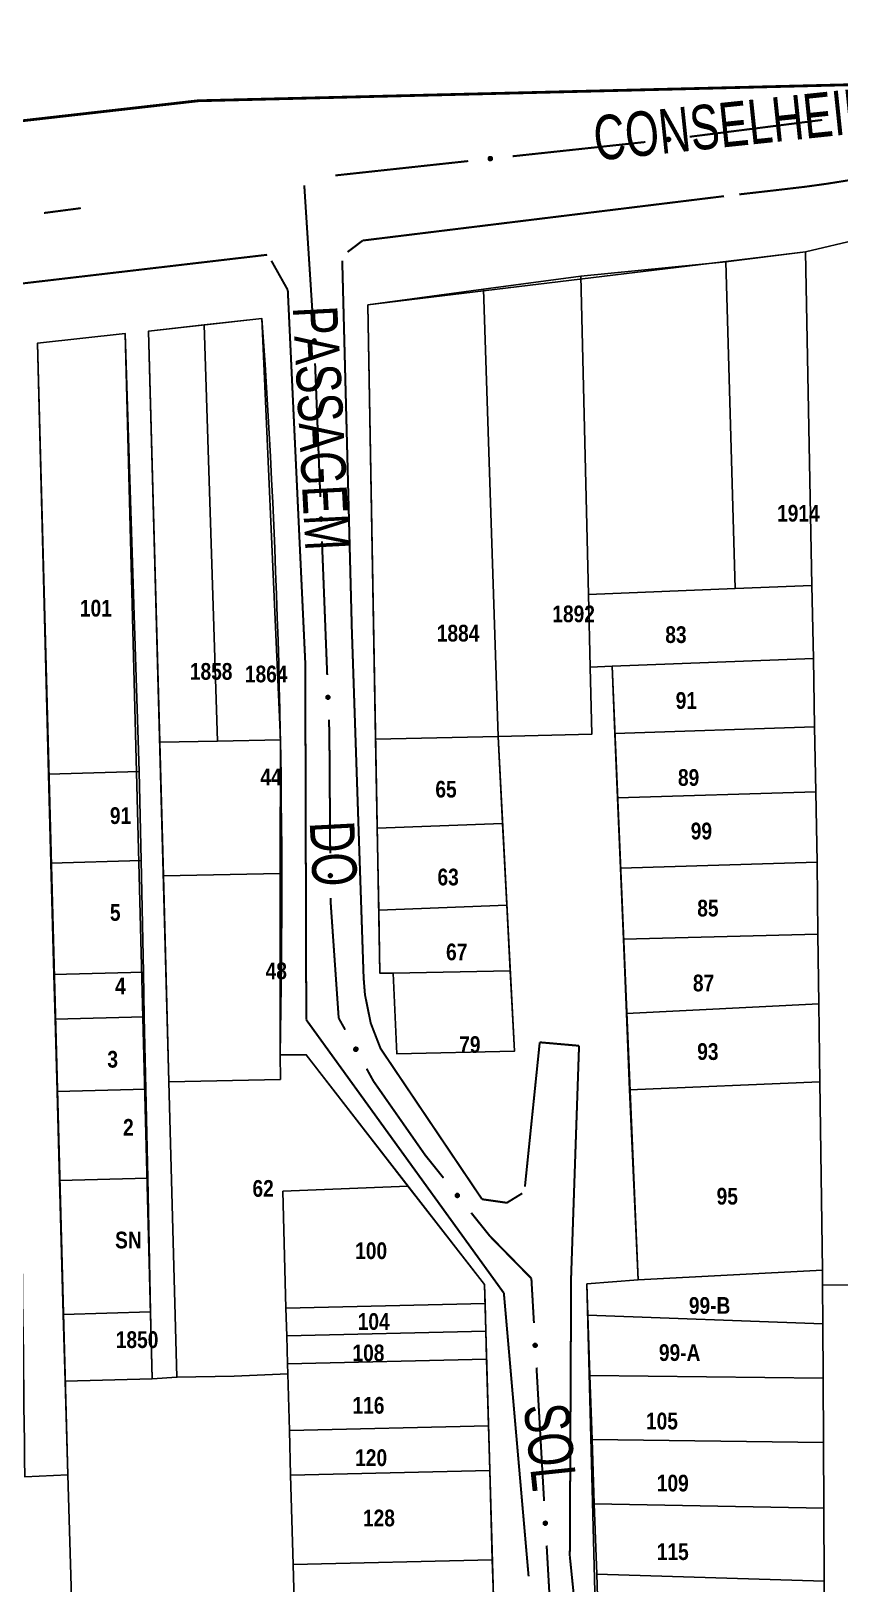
# Model space of a CAD drawing. Extents: x 201676 to 203188, y 4837754 to 4839005.
# Drawn here: x 202053.8 to 202126.4, y 4838859.2 to 4838998.5 of the extents above; entities that cross this region are included whole.
import ezdxf
from ezdxf.enums import TextEntityAlignment as Align

# ---------------------------------------------------------------- set-up
doc = ezdxf.new("R2010")
doc.units = 0
doc.header["$LTSCALE"] = 1.5
doc.header["$MEASUREMENT"] = 0
for name, color, linetype in [('CD-MALHA-LOTES', 40, 'CONTINUOUS'), ('LM-LIM-SETOR-FISCAL', 7, 'CONTINUOUS'), ('RU-QUADRAS', 210, 'CONTINUOUS'), ('SV-EIXO-RUA-PAV', 20, 'CONTINUOUS'), ('SV-RUA-PAVIM-S-GUIA-C-GUIA', 7, 'CONTINUOUS'), ('SV-TXT-RUA-PAV-S-GUIA-C-GUIA', 7, 'CONTINUOUS'), ('Th_NmrPort', 7, 'CONTINUOUS')]:
    doc.layers.add(name, color=color, linetype=linetype)
doc.styles.add('ARIAL', font='ARIAL.TTF')
doc.styles.get("Standard").update_dxf_attribs({"font": 'swisscbo.ttf'})
doc.linetypes.add('Limite', pattern='A,20,-3,[130,ltypeshp.shx,S=6.35,R=0,X=0,Y=0],-3,20', length=46)

msp = doc.modelspace()

# ---------------------------------------------------------------- linework, layer by layer
at = {"layer": 'CD-MALHA-LOTES', "linetype": 'Continuous', "flags": 128}
for points in [[(202128.11, 4838979.86), (202123.29, 4838978.73)], [(202123.29, 4838978.73), (202116.12, 4838977.83)], [(202123.86, 4838948.79), (202123.29, 4838978.73)], [(202116.12, 4838977.83), (202103.12, 4838976.56)], [(202116.98, 4838948.52), (202116.12, 4838977.83)], [(202103.12, 4838976.56), (202094.37, 4838975.38)], [(202103.81, 4838947.99), (202103.12, 4838976.56)], [(202094.37, 4838975.38), (202083.99, 4838973.98)], [(202095.68, 4838935.24), (202094.37, 4838975.38)], [(202083.99, 4838973.98), (202084.69, 4838935)], [(202064.31, 4838971.63), (202069.3, 4838972.18)], [(202065.31, 4838934.74), (202064.31, 4838971.63)], [(202069.3, 4838972.18), (202074.48, 4838972.75)], [(202070.5, 4838934.84), (202069.3, 4838972.18)], [(202074.48, 4838972.75), (202076.14, 4838934.96)], [(202054.32, 4838970.53), (202062.21, 4838971.4)], [(202055.32, 4838931.88), (202054.32, 4838970.53)], [(202062.21, 4838971.4), (202063.46, 4838932.11)], [(202103.81, 4838947.99), (202116.98, 4838948.52)], [(202103.96, 4838941.47), (202103.81, 4838947.99)], [(202123.86, 4838948.79), (202116.98, 4838948.52)], [(202123.99, 4838942.26), (202123.86, 4838948.79)], [(202105.92, 4838941.55), (202123.99, 4838942.26)], [(202124.1, 4838936.12), (202123.99, 4838942.26)], [(202103.96, 4838941.47), (202105.92, 4838941.55)], [(202104.11, 4838935.47), (202103.96, 4838941.47)], [(202105.92, 4838941.55), (202106.17, 4838935.52)], [(202084.69, 4838935), (202095.68, 4838935.24)], [(202095.68, 4838935.24), (202104.11, 4838935.47)], [(202096.09, 4838927.43), (202095.68, 4838935.24)], [(202106.17, 4838935.52), (202124.1, 4838936.12)], [(202106.17, 4838935.52), (202106.41, 4838929.76)], [(202124.22, 4838930.27), (202124.1, 4838936.12)], [(202065.31, 4838934.74), (202070.5, 4838934.84)], [(202065.63, 4838922.74), (202065.31, 4838934.74)], [(202076.14, 4838934.96), (202070.5, 4838934.84)], [(202076.14, 4838934.96), (202076.13, 4838922.96)], [(202084.69, 4838935), (202084.83, 4838927.03)], [(202055.32, 4838931.88), (202063.46, 4838932.11)], [(202055.54, 4838923.88), (202055.32, 4838931.88)], [(202063.46, 4838932.11), (202063.63, 4838924.11)], [(202106.41, 4838929.76), (202124.22, 4838930.27)], [(202106.41, 4838929.76), (202106.67, 4838923.43)], [(202124.34, 4838923.96), (202124.22, 4838930.27)], [(202084.83, 4838927.03), (202096.09, 4838927.43)], [(202084.83, 4838927.03), (202084.96, 4838919.67)], [(202096.47, 4838920.13), (202096.09, 4838927.43)], [(202055.54, 4838923.88), (202063.63, 4838924.11)], [(202063.63, 4838924.11), (202063.84, 4838914.11)], [(202055.81, 4838913.89), (202055.54, 4838923.88)], [(202065.63, 4838922.74), (202076.13, 4838922.96)], [(202066.13, 4838904.25), (202065.63, 4838922.74)], [(202076.13, 4838922.96), (202076.11, 4838906.68)], [(202106.67, 4838923.43), (202124.34, 4838923.96)], [(202106.67, 4838923.43), (202106.93, 4838917.07)], [(202124.4, 4838917.5), (202124.34, 4838923.96)], [(202084.96, 4838919.67), (202096.47, 4838920.13)], [(202096.78, 4838914.23), (202096.47, 4838920.13)], [(202084.96, 4838919.67), (202085.07, 4838914.01)], [(202106.93, 4838917.07), (202124.4, 4838917.5)], [(202124.48, 4838911.26), (202124.4, 4838917.5)], [(202106.93, 4838917.07), (202107.2, 4838910.41)], [(202055.81, 4838913.89), (202063.84, 4838914.11)], [(202055.92, 4838909.89), (202055.81, 4838913.89)], [(202063.84, 4838914.11), (202063.92, 4838910.11)], [(202085.07, 4838914.01), (202086.25, 4838914)], [(202086.25, 4838914), (202096.78, 4838914.23)], [(202086.25, 4838914), (202086.58, 4838906.78)], [(202097.16, 4838907.03), (202096.78, 4838914.23)], [(202107.2, 4838910.41), (202124.48, 4838911.26)], [(202107.2, 4838910.41), (202107.48, 4838903.56)], [(202124.58, 4838904.27), (202124.48, 4838911.26)], [(202055.92, 4838909.89), (202063.92, 4838910.11)], [(202056.1, 4838903.39), (202055.92, 4838909.89)], [(202063.92, 4838910.11), (202064.06, 4838903.61)], [(202076.11, 4838906.68), (202078.46, 4838906.69)], [(202076.14, 4838904.46), (202076.11, 4838906.68)], [(202078.46, 4838906.69), (202087.59, 4838894.91)], [(202086.58, 4838906.78), (202097.16, 4838907.03)], [(202056.1, 4838903.39), (202064.06, 4838903.61)], [(202056.31, 4838895.4), (202056.1, 4838903.39)], [(202064.06, 4838903.61), (202064.23, 4838895.61)], [(202066.13, 4838904.25), (202076.14, 4838904.46)], [(202066.85, 4838877.76), (202066.13, 4838904.25)], [(202107.48, 4838903.56), (202124.58, 4838904.27)], [(202107.48, 4838903.56), (202108.27, 4838886.5)], [(202124.81, 4838887.37), (202124.58, 4838904.27)], [(202056.31, 4838895.4), (202064.23, 4838895.61)], [(202056.64, 4838883.4), (202056.31, 4838895.4)], [(202064.23, 4838895.61), (202064.48, 4838883.62)], [(202076.35, 4838894.46), (202087.59, 4838894.91)], [(202087.59, 4838894.91), (202094.46, 4838886.07)], [(202076.64, 4838883.96), (202076.35, 4838894.46)], [(202108.27, 4838886.5), (202103.65, 4838886.13)], [(202124.81, 4838887.37), (202108.27, 4838886.5)], [(202124.82, 4838886.02), (202124.81, 4838887.37)], [(202094.46, 4838886.07), (202094.51, 4838884.38)], [(202103.65, 4838886.13), (202103.74, 4838883.32)], [(202124.82, 4838886.02), (202135.6, 4838886.11)], [(202124.83, 4838882.54), (202124.82, 4838886.02)], [(202076.64, 4838883.96), (202094.51, 4838884.38)], [(202076.71, 4838881.47), (202076.64, 4838883.96)], [(202094.51, 4838884.38), (202094.58, 4838881.89)], [(202056.64, 4838883.4), (202064.48, 4838883.62)], [(202056.81, 4838877.4), (202056.64, 4838883.4)], [(202064.48, 4838883.62), (202064.61, 4838877.62)], [(202103.74, 4838883.32), (202124.83, 4838882.54)], [(202103.74, 4838883.32), (202103.93, 4838877.92)], [(202124.86, 4838877.67), (202124.83, 4838882.54)], [(202076.71, 4838881.47), (202094.58, 4838881.89)], [(202076.78, 4838878.97), (202076.71, 4838881.47)], [(202094.58, 4838881.89), (202094.65, 4838879.39)], [(202071.99, 4838877.86), (202076.8, 4838878.07)], [(202076.78, 4838878.97), (202094.65, 4838879.39)], [(202076.8, 4838878.07), (202076.78, 4838878.97)], [(202076.94, 4838872.97), (202076.8, 4838878.07)], [(202094.65, 4838879.39), (202094.82, 4838873.39)], [(202056.81, 4838877.4), (202064.61, 4838877.62)], [(202057.04, 4838868.99), (202056.81, 4838877.4)], [(202064.61, 4838877.62), (202066.85, 4838877.76)], [(202071.99, 4838877.86), (202066.85, 4838877.76)], [(202103.93, 4838877.92), (202104.13, 4838872.16)], [(202103.93, 4838877.92), (202124.86, 4838877.67)], [(202124.89, 4838871.9), (202124.86, 4838877.67)], [(202076.94, 4838872.97), (202094.82, 4838873.39)], [(202077.05, 4838868.97), (202076.94, 4838872.97)], [(202094.82, 4838873.39), (202094.93, 4838869.39)], [(202104.13, 4838872.16), (202124.89, 4838871.9)], [(202104.13, 4838872.16), (202104.32, 4838866.39)], [(202124.92, 4838866), (202124.89, 4838871.9)], [(202053.18, 4838868.83), (202057.04, 4838868.99)], [(202057.63, 4838849.96), (202057.04, 4838868.99)], [(202077.05, 4838868.97), (202094.93, 4838869.39)], [(202077.28, 4838860.97), (202077.05, 4838868.97)], [(202094.93, 4838869.39), (202095.16, 4838861.39)], [(202104.32, 4838866.39), (202104.54, 4838860.1)], [(202104.32, 4838866.39), (202124.92, 4838866)], [(202124.95, 4838859.47), (202124.92, 4838866)], [(202077.28, 4838860.97), (202095.16, 4838861.39)], [(202095.16, 4838861.39), (202095.26, 4838858.02), (202095.77, 4838855.02)], [(202077.46, 4838854.48), (202077.28, 4838860.97)], [(202104.54, 4838860.1), (202104.74, 4838854.09)], [(202104.54, 4838860.1), (202124.95, 4838859.47)], [(202124.98, 4838853.31), (202124.95, 4838859.47)]]:
    msp.add_lwpolyline(points, dxfattribs=at)
at = {"layer": 'LM-LIM-SETOR-FISCAL', "linetype": 'Limite', "ltscale": 0.1}
msp.add_lwpolyline([(202318.07, 4838998.42, 0.25, 0.25, 0), (202068.75, 4838992.29, 0.25, 0.25, 0), (201844.6, 4838966.82, 0.25, 0.25, 0), (201676.49, 4838941.35, 0, 0, 0), (201681.03, 4838935.91, 0.25, 0.25, 0), (201689.97, 4838899.54, 0.25, 0.25, 0), (201695.64, 4838875.82, 0.25, 0.25, 0), (201701.83, 4838849.53, 0.25, 0.25, 0), (201705.72, 4838833.17, 0.25, 0.25, 0), (201725.64, 4838746.02, 0.25, 0.25, 0), (201739.56, 4838683.09, 0.25, 0.25, 0), (201748.1, 4838649.87, 0.25, 0.25, 0), (201789.28, 4838468.11, 0.25, 0.25, 0)], format="xyseb", dxfattribs=at)
at = {"layer": 'RU-QUADRAS', "color": 6, "linetype": 'Continuous'}
msp.add_lwpolyline([(202144.29, 4838800.87), (202108.69, 4838799.31), (202104.86, 4838840.1), (202103.65, 4838886.13), (202108.27, 4838886.5), (202105.92, 4838941.55), (202103.96, 4838941.47), (202104.11, 4838935.47), (202095.68, 4838935.24), (202097.16, 4838907.03), (202086.58, 4838906.78), (202086.25, 4838914), (202085.07, 4838914.01), (202083.99, 4838973.98), (202123.29, 4838978.73), (202128.11, 4838979.86)], dxfattribs=at)
msp.add_lwpolyline([(201979.39, 4838961.86), (202009.68, 4838964.27), (202050.64, 4838970.18, -0.008032), (202053.18, 4838868.83), (202057.04, 4838868.99), (202054.32, 4838970.53), (202062.21, 4838971.4), (202064.61, 4838877.62), (202066.85, 4838877.76), (202064.31, 4838971.63), (202074.48, 4838972.75, -0.022484), (202076.11, 4838906.68), (202078.46, 4838906.69), (202094.46, 4838886.07), (202095.26, 4838858.02), (202097.1, 4838847.04), (202100.5, 4838794.89), (202028.34, 4838792.79), (202028.35, 4838791.89), (201982.3, 4838789.55, -0.008794)], format="xyb", close=True, dxfattribs=at)
at = {"layer": 'SV-EIXO-RUA-PAV', "const_width": 0.18}
for points in [[(202112.88, 4838989.06), (202124.78, 4838990.57)], [(202096.98, 4838987.31), (202108.91, 4838988.59)], [(202081.07, 4838985.59), (202093, 4838986.88)], [(202079.05, 4838972.74), (202078.28, 4838984.71)], [(202054.91, 4838982.22), (202057.88, 4838982.61)], [(202057.88, 4838982.61), (202058.22, 4838982.66)], [(202079.72, 4838956.75), (202079.25, 4838968.74)], [(202080.34, 4838940.77), (202079.87, 4838952.76)], [(202080.54, 4838935.49), (202080.49, 4838936.77)], [(202080.54, 4838934.77), (202080.54, 4838935.49)], [(202080.61, 4838924.77), (202080.54, 4838934.77)], [(202080.64, 4838920.52), (202080.64, 4838920.77)], [(202080.69, 4838919.77), (202080.64, 4838920.52)], [(202081.37, 4838909.99), (202080.69, 4838919.77)], [(202081.46, 4838909.82), (202081.37, 4838909.99)], [(202081.95, 4838908.94), (202081.46, 4838909.82)], [(202084.5, 4838904.31), (202083.88, 4838905.44)], [(202084.91, 4838903.73), (202084.5, 4838904.31)], [(202089.15, 4838897.67), (202084.91, 4838903.73)], [(202089.53, 4838897.2), (202089.15, 4838897.67)], [(202090.78, 4838895.64), (202089.53, 4838897.2)], [(202094.93, 4838890.44), (202093.27, 4838892.51)], [(202095.17, 4838890.19), (202094.93, 4838890.44)], [(202098.67, 4838886.62), (202095.17, 4838890.19)], [(202098.9, 4838882.63), (202098.67, 4838886.62)], [(202098.67, 4838886.62), (202098.67, 4838886.62)], [(202099.81, 4838866.65), (202099.13, 4838878.63)], [(202100.61, 4838852.69), (202100.04, 4838862.66)]]:
    msp.add_lwpolyline(points, dxfattribs=at)
at = {"layer": 'SV-EIXO-RUA-PAV'}
for points in [[(202110.83, 4838988.91), (202110.86, 4838988.95), (202110.9, 4838988.98), (202110.93, 4838988.99), (202110.96, 4838989), (202111, 4838989), (202111.04, 4838988.99), (202111.07, 4838988.98), (202111.11, 4838988.95), (202111.14, 4838988.91), (202111.16, 4838988.88), (202111.16, 4838988.84), (202111.16, 4838988.81), (202111.16, 4838988.77), (202111.14, 4838988.73), (202111.11, 4838988.7), (202111.08, 4838988.67), (202111.04, 4838988.66), (202111.01, 4838988.65), (202110.97, 4838988.65), (202110.94, 4838988.65), (202110.9, 4838988.67), (202110.86, 4838988.7), (202110.83, 4838988.73), (202110.82, 4838988.77), (202110.81, 4838988.8), (202110.81, 4838988.84), (202110.82, 4838988.87), (202110.83, 4838988.91)], [(202094.83, 4838987.18), (202094.86, 4838987.22), (202094.9, 4838987.25), (202094.93, 4838987.26), (202094.96, 4838987.27), (202095, 4838987.27), (202095.04, 4838987.26), (202095.07, 4838987.25), (202095.11, 4838987.22), (202095.14, 4838987.18), (202095.15, 4838987.15), (202095.16, 4838987.11), (202095.16, 4838987.08), (202095.15, 4838987.04), (202095.14, 4838987), (202095.1, 4838986.96), (202095.07, 4838986.94), (202095.04, 4838986.92), (202095, 4838986.92), (202094.97, 4838986.92), (202094.93, 4838986.92), (202094.89, 4838986.94), (202094.86, 4838986.97), (202094.83, 4838987.01), (202094.82, 4838987.04), (202094.81, 4838987.07), (202094.81, 4838987.11), (202094.81, 4838987.15), (202094.83, 4838987.18)], [(202079.08, 4838970.59), (202079.04, 4838970.62), (202079.01, 4838970.66), (202079, 4838970.69), (202079, 4838970.73), (202079, 4838970.76), (202079.01, 4838970.8), (202079.02, 4838970.84), (202079.06, 4838970.87), (202079.09, 4838970.9), (202079.13, 4838970.91), (202079.16, 4838970.92), (202079.2, 4838970.92), (202079.23, 4838970.91), (202079.27, 4838970.89), (202079.31, 4838970.86), (202079.33, 4838970.82), (202079.34, 4838970.79), (202079.35, 4838970.75), (202079.35, 4838970.71), (202079.34, 4838970.68), (202079.32, 4838970.64), (202079.29, 4838970.61), (202079.25, 4838970.58), (202079.22, 4838970.57), (202079.18, 4838970.57), (202079.15, 4838970.57), (202079.11, 4838970.57), (202079.08, 4838970.59)], [(202079.69, 4838954.61), (202079.65, 4838954.64), (202079.63, 4838954.68), (202079.62, 4838954.71), (202079.62, 4838954.75), (202079.62, 4838954.78), (202079.63, 4838954.82), (202079.65, 4838954.85), (202079.68, 4838954.89), (202079.72, 4838954.91), (202079.75, 4838954.93), (202079.79, 4838954.93), (202079.82, 4838954.93), (202079.86, 4838954.92), (202079.89, 4838954.9), (202079.93, 4838954.86), (202079.95, 4838954.83), (202079.96, 4838954.79), (202079.97, 4838954.76), (202079.97, 4838954.72), (202079.96, 4838954.69), (202079.94, 4838954.65), (202079.9, 4838954.62), (202079.87, 4838954.59), (202079.83, 4838954.58), (202079.8, 4838954.58), (202079.76, 4838954.58), (202079.73, 4838954.59), (202079.69, 4838954.61)], [(202080.31, 4838938.62), (202080.27, 4838938.65), (202080.25, 4838938.69), (202080.24, 4838938.72), (202080.23, 4838938.76), (202080.24, 4838938.79), (202080.24, 4838938.83), (202080.26, 4838938.86), (202080.3, 4838938.9), (202080.33, 4838938.92), (202080.37, 4838938.94), (202080.4, 4838938.94), (202080.44, 4838938.94), (202080.47, 4838938.93), (202080.51, 4838938.91), (202080.55, 4838938.88), (202080.57, 4838938.84), (202080.58, 4838938.81), (202080.59, 4838938.77), (202080.58, 4838938.73), (202080.57, 4838938.7), (202080.56, 4838938.66), (202080.52, 4838938.63), (202080.49, 4838938.6), (202080.45, 4838938.59), (202080.42, 4838938.59), (202080.38, 4838938.59), (202080.35, 4838938.6), (202080.31, 4838938.62)], [(202080.52, 4838922.63), (202080.48, 4838922.66), (202080.46, 4838922.7), (202080.45, 4838922.73), (202080.45, 4838922.77), (202080.45, 4838922.8), (202080.46, 4838922.84), (202080.48, 4838922.87), (202080.51, 4838922.91), (202080.55, 4838922.93), (202080.59, 4838922.94), (202080.62, 4838922.95), (202080.66, 4838922.94), (202080.69, 4838922.93), (202080.73, 4838922.91), (202080.76, 4838922.87), (202080.79, 4838922.84), (202080.79, 4838922.8), (202080.8, 4838922.77), (202080.79, 4838922.73), (202080.78, 4838922.7), (202080.76, 4838922.66), (202080.73, 4838922.63), (202080.69, 4838922.6), (202080.66, 4838922.59), (202080.62, 4838922.59), (202080.59, 4838922.59), (202080.55, 4838922.6), (202080.52, 4838922.63)], [(202082.88, 4838907.01), (202082.84, 4838907.03), (202082.8, 4838907.05), (202082.77, 4838907.07), (202082.76, 4838907.1), (202082.74, 4838907.13), (202082.73, 4838907.17), (202082.73, 4838907.21), (202082.75, 4838907.26), (202082.77, 4838907.3), (202082.8, 4838907.32), (202082.82, 4838907.34), (202082.86, 4838907.36), (202082.89, 4838907.36), (202082.94, 4838907.36), (202082.98, 4838907.35), (202083.02, 4838907.33), (202083.05, 4838907.3), (202083.06, 4838907.27), (202083.08, 4838907.24), (202083.09, 4838907.2), (202083.09, 4838907.16), (202083.07, 4838907.12), (202083.05, 4838907.08), (202083.03, 4838907.05), (202083, 4838907.03), (202082.96, 4838907.02), (202082.93, 4838907.01), (202082.88, 4838907.01)], [(202092.03, 4838893.89), (202091.98, 4838893.9), (202091.94, 4838893.91), (202091.91, 4838893.93), (202091.89, 4838893.96), (202091.87, 4838893.99), (202091.85, 4838894.02), (202091.85, 4838894.06), (202091.85, 4838894.11), (202091.87, 4838894.15), (202091.89, 4838894.19), (202091.91, 4838894.21), (202091.94, 4838894.23), (202091.98, 4838894.24), (202092.02, 4838894.25), (202092.07, 4838894.24), (202092.11, 4838894.23), (202092.14, 4838894.21), (202092.16, 4838894.18), (202092.18, 4838894.15), (202092.19, 4838894.12), (202092.2, 4838894.07), (202092.19, 4838894.03), (202092.18, 4838893.99), (202092.16, 4838893.96), (202092.13, 4838893.93), (202092.1, 4838893.91), (202092.07, 4838893.9), (202092.03, 4838893.89)], [(202098.91, 4838880.48), (202098.87, 4838880.51), (202098.85, 4838880.55), (202098.84, 4838880.58), (202098.83, 4838880.62), (202098.83, 4838880.65), (202098.84, 4838880.69), (202098.86, 4838880.72), (202098.89, 4838880.76), (202098.93, 4838880.78), (202098.96, 4838880.8), (202099, 4838880.8), (202099.03, 4838880.8), (202099.07, 4838880.79), (202099.11, 4838880.77), (202099.14, 4838880.74), (202099.17, 4838880.71), (202099.18, 4838880.67), (202099.19, 4838880.64), (202099.18, 4838880.6), (202099.18, 4838880.56), (202099.16, 4838880.53), (202099.12, 4838880.49), (202099.09, 4838880.47), (202099.05, 4838880.45), (202099.02, 4838880.45), (202098.98, 4838880.45), (202098.95, 4838880.46), (202098.91, 4838880.48)], [(202099.82, 4838864.51), (202099.79, 4838864.54), (202099.76, 4838864.57), (202099.75, 4838864.61), (202099.75, 4838864.64), (202099.75, 4838864.68), (202099.76, 4838864.71), (202099.77, 4838864.75), (202099.81, 4838864.79), (202099.84, 4838864.81), (202099.88, 4838864.82), (202099.91, 4838864.83), (202099.95, 4838864.83), (202099.98, 4838864.82), (202100.02, 4838864.8), (202100.06, 4838864.77), (202100.08, 4838864.73), (202100.09, 4838864.7), (202100.1, 4838864.66), (202100.1, 4838864.63), (202100.09, 4838864.59), (202100.07, 4838864.55), (202100.04, 4838864.52), (202100, 4838864.49), (202099.97, 4838864.48), (202099.93, 4838864.48), (202099.9, 4838864.48), (202099.86, 4838864.48), (202099.82, 4838864.51)]]:
    msp.add_lwpolyline(points, close=True, dxfattribs=at)
for points in [[(202110.81, 4838988.84), (202111.14, 4838988.91)], [(202110.81, 4838988.8), (202111.16, 4838988.88)], [(202110.82, 4838988.87), (202111.11, 4838988.95)], [(202110.82, 4838988.85), (202111.12, 4838988.93)], [(202110.82, 4838988.82), (202111.14, 4838988.9)], [(202110.82, 4838988.78), (202111.16, 4838988.86)], [(202110.82, 4838988.77), (202111.16, 4838988.84)], [(202110.83, 4838988.91), (202111.07, 4838988.98)], [(202110.83, 4838988.89), (202111.09, 4838988.96)], [(202110.83, 4838988.75), (202111.16, 4838988.83)], [(202110.83, 4838988.73), (202111.16, 4838988.81)], [(202110.85, 4838988.93), (202111.05, 4838988.98)], [(202110.85, 4838988.72), (202111.16, 4838988.79)], [(202110.86, 4838988.95), (202111.04, 4838988.99)], [(202110.86, 4838988.7), (202111.16, 4838988.77)], [(202110.88, 4838988.97), (202111.01, 4838988.99)], [(202110.88, 4838988.69), (202111.15, 4838988.75)], [(202110.9, 4838988.98), (202111, 4838989)], [(202110.9, 4838988.67), (202111.14, 4838988.73)], [(202110.92, 4838988.66), (202111.12, 4838988.71)], [(202110.94, 4838988.65), (202111.11, 4838988.7)], [(202110.96, 4838988.65), (202111.09, 4838988.68)], [(202110.97, 4838988.65), (202111.08, 4838988.67)], [(202094.81, 4838987.15), (202095.11, 4838987.22)], [(202094.81, 4838987.11), (202095.14, 4838987.18)], [(202094.81, 4838987.09), (202095.14, 4838987.16)], [(202094.81, 4838987.07), (202095.15, 4838987.15)], [(202094.81, 4838987.06), (202095.16, 4838987.13)], [(202094.82, 4838987.16), (202095.09, 4838987.23)], [(202094.82, 4838987.13), (202095.12, 4838987.2)], [(202094.82, 4838987.04), (202095.16, 4838987.11)], [(202094.83, 4838987.18), (202095.07, 4838987.25)], [(202094.83, 4838987.02), (202095.16, 4838987.09)], [(202094.83, 4838987.01), (202095.16, 4838987.08)], [(202094.84, 4838986.99), (202095.15, 4838987.06)], [(202094.85, 4838987.2), (202095.05, 4838987.25)], [(202094.86, 4838987.22), (202095.04, 4838987.26)], [(202094.86, 4838986.97), (202095.15, 4838987.04)], [(202094.88, 4838987.24), (202095.01, 4838987.26)], [(202094.88, 4838986.96), (202095.14, 4838987.02)], [(202094.89, 4838986.94), (202095.14, 4838987)], [(202094.9, 4838987.25), (202095, 4838987.27)], [(202094.92, 4838986.94), (202095.11, 4838986.98)], [(202094.93, 4838986.92), (202095.1, 4838986.96)], [(202094.95, 4838986.92), (202095.08, 4838986.95)], [(202094.97, 4838986.92), (202095.07, 4838986.94)], [(202079.02, 4838970.64), (202079, 4838970.77)], [(202079.01, 4838970.66), (202079, 4838970.76)], [(202079.04, 4838970.62), (202079.01, 4838970.8)], [(202079.08, 4838970.59), (202079.02, 4838970.84)], [(202079.06, 4838970.61), (202079.02, 4838970.81)], [(202079.1, 4838970.58), (202079.04, 4838970.85)], [(202079.11, 4838970.57), (202079.06, 4838970.87)], [(202079.13, 4838970.57), (202079.07, 4838970.88)], [(202079.15, 4838970.57), (202079.09, 4838970.9)], [(202079.17, 4838970.57), (202079.11, 4838970.9)], [(202079.18, 4838970.57), (202079.13, 4838970.91)], [(202079.2, 4838970.57), (202079.15, 4838970.91)], [(202079.22, 4838970.57), (202079.16, 4838970.92)], [(202079.24, 4838970.58), (202079.18, 4838970.91)], [(202079.25, 4838970.58), (202079.2, 4838970.92)], [(202079.27, 4838970.6), (202079.22, 4838970.91)], [(202079.29, 4838970.61), (202079.23, 4838970.91)], [(202079.3, 4838970.63), (202079.25, 4838970.89)], [(202079.32, 4838970.64), (202079.27, 4838970.89)], [(202079.33, 4838970.67), (202079.29, 4838970.86)], [(202079.34, 4838970.68), (202079.31, 4838970.86)], [(202079.34, 4838970.7), (202079.32, 4838970.83)], [(202079.35, 4838970.71), (202079.33, 4838970.82)], [(202079.64, 4838954.66), (202079.62, 4838954.79)], [(202079.63, 4838954.68), (202079.62, 4838954.78)], [(202079.65, 4838954.64), (202079.63, 4838954.82)], [(202079.67, 4838954.63), (202079.64, 4838954.83)], [(202079.69, 4838954.61), (202079.65, 4838954.85)], [(202079.71, 4838954.6), (202079.66, 4838954.87)], [(202079.73, 4838954.59), (202079.68, 4838954.89)], [(202079.75, 4838954.59), (202079.7, 4838954.9)], [(202079.76, 4838954.58), (202079.72, 4838954.91)], [(202079.78, 4838954.58), (202079.73, 4838954.91)], [(202079.8, 4838954.58), (202079.75, 4838954.93)], [(202079.82, 4838954.58), (202079.77, 4838954.93)], [(202079.83, 4838954.58), (202079.79, 4838954.93)], [(202079.85, 4838954.59), (202079.8, 4838954.93)], [(202079.87, 4838954.59), (202079.82, 4838954.93)], [(202079.89, 4838954.61), (202079.84, 4838954.92)], [(202079.9, 4838954.62), (202079.86, 4838954.92)], [(202079.92, 4838954.64), (202079.88, 4838954.9)], [(202079.94, 4838954.65), (202079.89, 4838954.9)], [(202079.94, 4838954.67), (202079.91, 4838954.87)], [(202079.96, 4838954.69), (202079.93, 4838954.86)], [(202079.96, 4838954.71), (202079.94, 4838954.84)], [(202079.97, 4838954.72), (202079.95, 4838954.83)], [(202080.27, 4838938.65), (202080.24, 4838938.83)], [(202080.26, 4838938.67), (202080.24, 4838938.8)], [(202080.25, 4838938.69), (202080.24, 4838938.79)], [(202080.29, 4838938.64), (202080.25, 4838938.84)], [(202080.31, 4838938.62), (202080.26, 4838938.86)], [(202080.33, 4838938.61), (202080.28, 4838938.88)], [(202080.35, 4838938.6), (202080.3, 4838938.9)], [(202080.36, 4838938.6), (202080.31, 4838938.91)], [(202080.38, 4838938.59), (202080.33, 4838938.92)], [(202080.4, 4838938.59), (202080.35, 4838938.93)], [(202080.42, 4838938.59), (202080.37, 4838938.94)], [(202080.43, 4838938.59), (202080.39, 4838938.94)], [(202080.45, 4838938.59), (202080.4, 4838938.94)], [(202080.47, 4838938.6), (202080.42, 4838938.94)], [(202080.49, 4838938.6), (202080.44, 4838938.94)], [(202080.5, 4838938.62), (202080.46, 4838938.93)], [(202080.52, 4838938.63), (202080.47, 4838938.93)], [(202080.54, 4838938.65), (202080.49, 4838938.92)], [(202080.56, 4838938.66), (202080.51, 4838938.91)], [(202080.56, 4838938.69), (202080.53, 4838938.88)], [(202080.57, 4838938.7), (202080.55, 4838938.88)], [(202080.58, 4838938.72), (202080.56, 4838938.85)], [(202080.58, 4838938.73), (202080.57, 4838938.84)], [(202080.47, 4838922.68), (202080.45, 4838922.81)], [(202080.46, 4838922.7), (202080.45, 4838922.8)], [(202080.48, 4838922.66), (202080.46, 4838922.84)], [(202080.5, 4838922.64), (202080.47, 4838922.85)], [(202080.52, 4838922.63), (202080.48, 4838922.87)], [(202080.54, 4838922.62), (202080.5, 4838922.89)], [(202080.55, 4838922.6), (202080.51, 4838922.91)], [(202080.57, 4838922.6), (202080.53, 4838922.91)], [(202080.59, 4838922.59), (202080.55, 4838922.93)], [(202080.6, 4838922.6), (202080.57, 4838922.93)], [(202080.62, 4838922.59), (202080.59, 4838922.94)], [(202080.64, 4838922.6), (202080.61, 4838922.94)], [(202080.66, 4838922.59), (202080.62, 4838922.95)], [(202080.68, 4838922.6), (202080.64, 4838922.94)], [(202080.69, 4838922.6), (202080.66, 4838922.94)], [(202080.71, 4838922.62), (202080.67, 4838922.93)], [(202080.73, 4838922.63), (202080.69, 4838922.93)], [(202080.74, 4838922.65), (202080.71, 4838922.92)], [(202080.76, 4838922.66), (202080.73, 4838922.91)], [(202080.77, 4838922.68), (202080.75, 4838922.88)], [(202080.78, 4838922.7), (202080.76, 4838922.87)], [(202080.79, 4838922.72), (202080.77, 4838922.85)], [(202080.79, 4838922.73), (202080.79, 4838922.84)], [(202083.01, 4838907.05), (202082.81, 4838907.33)], [(202083.03, 4838907.05), (202082.82, 4838907.34)], [(202083.04, 4838907.07), (202082.84, 4838907.35)], [(202083.05, 4838907.08), (202082.86, 4838907.36)], [(202083.06, 4838907.1), (202082.88, 4838907.36)], [(202083.07, 4838907.12), (202082.89, 4838907.36)], [(202083.08, 4838907.14), (202082.92, 4838907.36)], [(202083.09, 4838907.16), (202082.94, 4838907.36)], [(202083.08, 4838907.19), (202082.96, 4838907.35)], [(202083.09, 4838907.2), (202082.98, 4838907.35)], [(202083.08, 4838907.23), (202083.01, 4838907.33)], [(202082.88, 4838907.01), (202082.73, 4838907.21)], [(202082.84, 4838907.03), (202082.73, 4838907.17)], [(202082.91, 4838907.01), (202082.74, 4838907.23)], [(202082.86, 4838907.02), (202082.74, 4838907.18)], [(202082.82, 4838907.04), (202082.74, 4838907.15)], [(202082.8, 4838907.05), (202082.74, 4838907.13)], [(202082.93, 4838907.01), (202082.75, 4838907.26)], [(202082.94, 4838907.02), (202082.76, 4838907.27)], [(202082.96, 4838907.02), (202082.77, 4838907.3)], [(202082.98, 4838907.03), (202082.78, 4838907.31)], [(202083, 4838907.03), (202082.8, 4838907.32)], [(202083.08, 4838907.24), (202083.02, 4838907.33)], [(202092.07, 4838893.9), (202091.85, 4838894.11)], [(202092.05, 4838893.9), (202091.85, 4838894.09)], [(202092.03, 4838893.89), (202091.85, 4838894.06)], [(202092, 4838893.9), (202091.85, 4838894.04)], [(202091.98, 4838893.9), (202091.85, 4838894.02)], [(202092.08, 4838893.91), (202091.86, 4838894.13)], [(202092.1, 4838893.91), (202091.87, 4838894.15)], [(202091.96, 4838893.91), (202091.87, 4838894)], [(202091.94, 4838893.91), (202091.87, 4838893.99)], [(202092.12, 4838893.93), (202091.88, 4838894.16)], [(202092.13, 4838893.93), (202091.89, 4838894.19)], [(202092.15, 4838893.95), (202091.9, 4838894.2)], [(202092.16, 4838893.96), (202091.91, 4838894.21)], [(202092.17, 4838893.97), (202091.93, 4838894.22)], [(202092.18, 4838893.99), (202091.94, 4838894.23)], [(202092.19, 4838894.01), (202091.96, 4838894.23)], [(202092.19, 4838894.03), (202091.98, 4838894.24)], [(202092.19, 4838894.05), (202092, 4838894.24)], [(202092.2, 4838894.07), (202092.02, 4838894.25)], [(202092.19, 4838894.1), (202092.05, 4838894.24)], [(202092.19, 4838894.12), (202092.07, 4838894.24)], [(202092.18, 4838894.14), (202092.09, 4838894.23)], [(202092.18, 4838894.15), (202092.11, 4838894.23)], [(202098.85, 4838880.55), (202098.83, 4838880.65)], [(202098.87, 4838880.51), (202098.84, 4838880.69)], [(202098.86, 4838880.53), (202098.84, 4838880.66)], [(202098.89, 4838880.5), (202098.85, 4838880.7)], [(202098.91, 4838880.48), (202098.86, 4838880.72)], [(202098.93, 4838880.47), (202098.88, 4838880.74)], [(202098.95, 4838880.46), (202098.89, 4838880.76)], [(202098.97, 4838880.46), (202098.91, 4838880.77)], [(202098.98, 4838880.45), (202098.93, 4838880.78)], [(202099, 4838880.45), (202098.95, 4838880.79)], [(202099.02, 4838880.45), (202098.96, 4838880.8)], [(202099.04, 4838880.46), (202098.98, 4838880.8)], [(202099.05, 4838880.45), (202099, 4838880.8)], [(202099.07, 4838880.46), (202099.02, 4838880.8)], [(202099.09, 4838880.47), (202099.03, 4838880.8)], [(202099.11, 4838880.48), (202099.05, 4838880.79)], [(202099.12, 4838880.49), (202099.07, 4838880.79)], [(202099.14, 4838880.51), (202099.09, 4838880.78)], [(202099.16, 4838880.53), (202099.11, 4838880.77)], [(202099.16, 4838880.55), (202099.13, 4838880.75)], [(202099.18, 4838880.56), (202099.14, 4838880.74)], [(202099.18, 4838880.59), (202099.16, 4838880.72)], [(202099.18, 4838880.6), (202099.17, 4838880.71)], [(202099.77, 4838864.56), (202099.75, 4838864.69)], [(202099.76, 4838864.57), (202099.75, 4838864.68)], [(202099.79, 4838864.54), (202099.76, 4838864.71)], [(202099.82, 4838864.51), (202099.77, 4838864.75)], [(202099.8, 4838864.52), (202099.77, 4838864.72)], [(202099.84, 4838864.5), (202099.79, 4838864.77)], [(202099.86, 4838864.48), (202099.81, 4838864.79)], [(202099.88, 4838864.49), (202099.82, 4838864.79)], [(202099.9, 4838864.48), (202099.84, 4838864.81)], [(202099.91, 4838864.48), (202099.86, 4838864.81)], [(202099.93, 4838864.48), (202099.88, 4838864.82)], [(202099.95, 4838864.48), (202099.9, 4838864.83)], [(202099.97, 4838864.48), (202099.91, 4838864.83)], [(202099.99, 4838864.49), (202099.93, 4838864.83)], [(202100, 4838864.49), (202099.95, 4838864.83)], [(202100.02, 4838864.51), (202099.97, 4838864.82)], [(202100.04, 4838864.52), (202099.98, 4838864.82)], [(202100.05, 4838864.54), (202100, 4838864.81)], [(202100.07, 4838864.55), (202100.02, 4838864.8)], [(202100.08, 4838864.58), (202100.04, 4838864.78)], [(202100.09, 4838864.59), (202100.06, 4838864.77)], [(202100.09, 4838864.61), (202100.07, 4838864.74)], [(202100.1, 4838864.63), (202100.08, 4838864.73)]]:
    msp.add_lwpolyline(points, dxfattribs=at)
at = {"layer": 'SV-RUA-PAVIM-S-GUIA-C-GUIA', "const_width": 0.18}
for points in [[(202144.88, 4838987.38), (202143.38, 4838987.28), (202141.89, 4838987.16), (202140.39, 4838987.03), (202138.9, 4838986.87), (202137.41, 4838986.71), (202135.92, 4838986.52), (202134.43, 4838986.32), (202132.95, 4838986.1), (202131.09, 4838985.8), (202129.61, 4838985.55), (202128.13, 4838985.31), (202125.17, 4838984.84), (202123.29, 4838984.58), (202120.31, 4838984.23), (202118.82, 4838984.06), (202117.33, 4838983.89)], [(202115.97, 4838983.73), (202083.53, 4838979.75)], [(202083.53, 4838979.75), (202082.17, 4838978.72)], [(202074.95, 4838978.47), (202048.73, 4838975.4)], [(202076.8, 4838975.31), (202075.33, 4838977.93)], [(202081.69, 4838977.94), (202082.55, 4838944.88)], [(202078.37, 4838941.89), (202076.8, 4838975.31)], [(202082.55, 4838944.88), (202083.61, 4838913.58)], [(202078.46, 4838909.83), (202078.37, 4838941.89)], [(202083.61, 4838913.58), (202083.73, 4838912.08), (202084.25, 4838909.52), (202085.13, 4838907.25)], [(202096.2, 4838885.31), (202078.46, 4838909.83)], [(202085.13, 4838907.25), (202094.24, 4838893.73)], [(202098.09, 4838894.86), (202099.42, 4838907.81)], [(202102.95, 4838907.5), (202099.42, 4838907.81)], [(202102.24, 4838886.84), (202102.95, 4838907.5)], [(202094.24, 4838893.73), (202096.47, 4838893.41), (202097.85, 4838894.26)], [(202102.12, 4838861.71), (202102.24, 4838886.84)], [(202098.42, 4838859.9), (202096.2, 4838885.31)], [(202103.44, 4838848.79), (202102.12, 4838861.71)]]:
    msp.add_lwpolyline(points, dxfattribs=at)

# ---------------------------------------------------------------- texts
at = {"layer": 'SV-TXT-RUA-PAV-S-GUIA-C-GUIA', "style": 'ARIAL', "width": 0.7}
for s, rotation, p in [('CONSELHEIRO', 6, (202104.48, 4838986.9)), ('PASSAGEM', 273, (202077.24, 4838973.77)), ('DO', 273, (202078.76, 4838927.56)), ('SOL', 276, (202097.98, 4838875.19))]:
    msp.add_text(s, height=4, rotation=rotation, dxfattribs=at).set_placement(p)
at = {"layer": 'Th_NmrPort', "color": 1}
for s, p in [('1914', (202120.73, 4838955.28)), ('101', (202058.14, 4838946.76)), ('1892', (202100.55, 4838946.25)), ('1884', (202090.18, 4838944.52)), ('83', (202110.69, 4838944.39)), ('1858', (202068.01, 4838941.09)), ('1864', (202072.95, 4838940.86)), ('91', (202111.63, 4838938.48)), ('44', (202074.34, 4838931.62)), ('65', (202090.05, 4838930.52)), ('89', (202111.83, 4838931.57)), ('91', (202060.83, 4838928.15)), ('99', (202112.98, 4838926.77)), ('63', (202090.24, 4838922.64)), ('5', (202060.83, 4838919.46)), ('85', (202113.56, 4838919.85)), ('67', (202091.01, 4838915.92)), ('48', (202074.81, 4838914.22)), ('4', (202061.3, 4838912.87)), ('87', (202113.17, 4838913.13)), ('79', (202092.19, 4838907.61)), ('93', (202113.56, 4838906.98)), ('3', (202060.6, 4838906.29)), ('2', (202062.01, 4838900.18)), ('62', (202073.63, 4838894.7)), ('95', (202115.3, 4838894)), ('SN', (202061.3, 4838890.07)), ('100', (202082.85, 4838889.11)), ('99-B', (202112.81, 4838884.2)), ('104', (202083.08, 4838882.76)), ('1850', (202061.36, 4838881.13)), ('108', (202082.61, 4838879.94)), ('99-A', (202110.12, 4838879.97)), ('116', (202082.61, 4838875.24)), ('105', (202108.96, 4838873.83)), ('120', (202082.85, 4838870.54)), ('109', (202109.93, 4838868.26)), ('128', (202083.55, 4838865.13)), ('115', (202109.93, 4838862.11))]:
    msp.add_text(s, height=1.5, dxfattribs=at).set_placement(p, align=Align.MIDDLE_LEFT)

doc.saveas('drawing.dxf')
